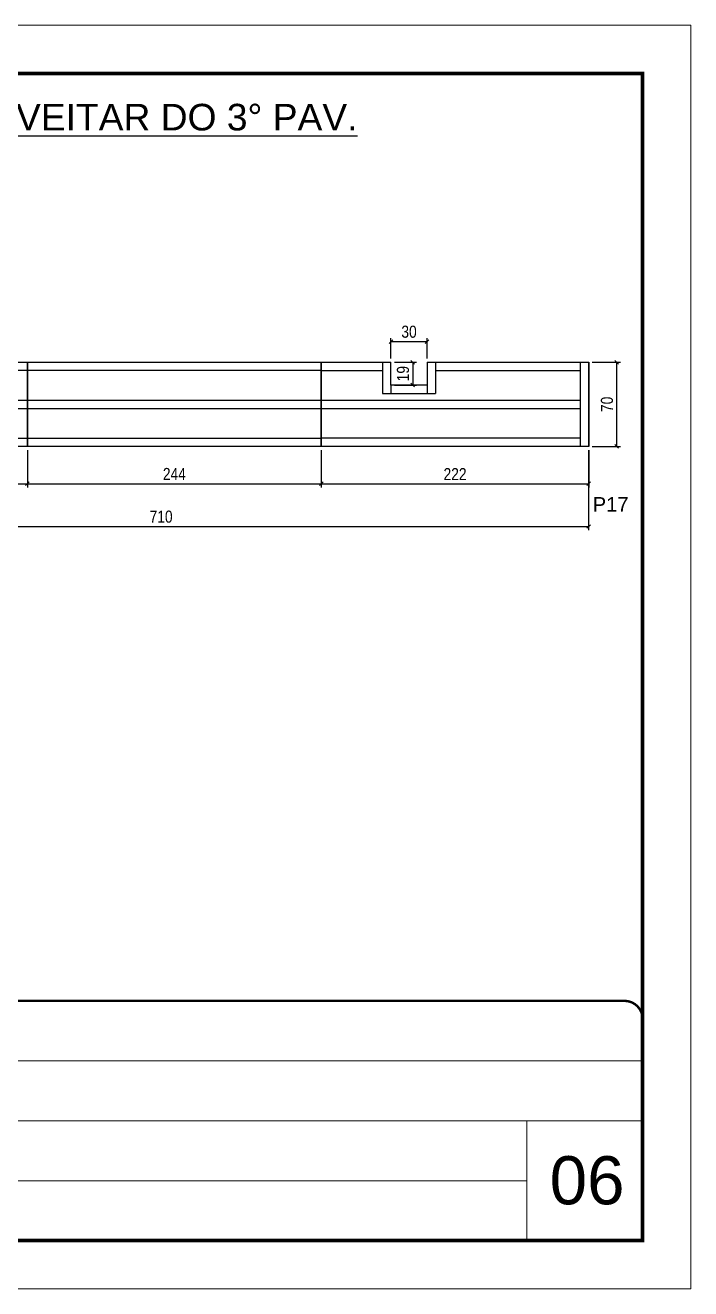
# Model space of a CAD drawing. Header units: millimetres. Extents: x 1427 to 7681, y 297 to 2495.
# Drawn here: x 3958 to 4511, y 297 to 1347 of the extents above; entities that cross this region are included whole.
import ezdxf
from ezdxf.enums import TextEntityAlignment as Align

# ---------------------------------------------------------------- set-up
doc = ezdxf.new("R2010")
doc.units = ezdxf.units.MM
doc.linetypes.add('CONTINUO', pattern=[0])
doc.linetypes.add('DASHED', pattern=[0.75, 0.5, -0.25])
for name, color, linetype in [('5', 5, 'Continuous'), ('COTA', 241, 'Continuous'), ('Painéis', 200, 'Continuous'), ('SARR_2.2x7', 40, 'Continuous')]:
    doc.layers.add(name, color=color, linetype=linetype)
for name, color, linetype, lineweight in [('CARIMBO', 255, 'Continuous', 9), ('Folhas', 255, 'Continuous', 9), ('SARRAFO DE PRESSAO', 251, 'DASHED', 9)]:
    doc.layers.add(name, color=color, linetype=linetype, lineweight=lineweight)
doc.styles.add('ARIAL', font='arial.ttf')
doc.styles.add('COTA TECNICA-50', font='techl___.ttf', dxfattribs={"height": 10})
doc.styles.get("Standard").update_dxf_attribs({"font": 'arial.ttf'})
doc.dimstyles.new('COTA PAINEL-50', dxfattribs={"dimtxt": 10, "dimasz": 3, "dimexe": 3, "dimexo": 3, "dimgap": 3, "dimtad": 1, "dimdec": 1, "dimzin": 12, "dimdsep": 46, "dimtxsty": 'COTA TECNICA-50', "dimblk1": 'OBLIQUE', "dimblk2": 'OBLIQUE', "dimsah": 1, "dimcen": 0.9, "dimclrd": 4, "dimclre": 4, "dimclrt": 240, "dimadec": 1, "dimazin": 3, "dimtfac": 1, "dimtdec": 1, "dimtmove": 0, "dimatfit": 3, "dimfxl": 1, "dimtolj": 1, "dimtzin": 12, "dimarcsym": 0})

# ---------------------------------------------------------------- blocks, each defined once
blk = doc.blocks.new('9999999999')
at = {"color": 30, "linetype": 'CONTINUO'}
for p, q in [((98564.6, 34379.6), (99584, 34379.6)), ((98564.6, 34329.8), (99488, 34329.8)), ((99584, 34329.8), (99488, 34329.8)), ((99488, 34329.8), (99488, 34230.2)), ((98564.6, 34280), (99488, 34280))]:
    blk.add_line(p, q, dxfattribs=at)
at = {"color": 30, "linetype": 'CONTINUO', "const_width": 2}
blk.add_lwpolyline([(99584, 34230.2), (99584, 34414.4, 0.414214), (99569, 34429.4), (98229, 34429.4, 0.414214), (98214, 34414.4), (98214, 34245.2, 0.414214), (98229, 34230.2), (99584, 34230.2)], format="xyb", dxfattribs=at)
at = {"layer": 'Folhas'}
blk.add_lwpolyline([(98139, 34190.2), (99624, 34190.2), (99624, 35240.2), (98139, 35240.2)], close=True, dxfattribs=at)
at = {"layer": 'Folhas', "color": 30, "const_width": 3}
blk.add_lwpolyline([(98214, 34230.2), (99584, 34230.2), (99584, 35200.2), (98214, 35200.2)], close=True, dxfattribs=at)
blk = doc.blocks.new('_Oblique')
at = {"color": 0, "linetype": 'ByBlock', "lineweight": -2}
blk.add_line((-0.5, -0.5), (0.5, 0.5), dxfattribs=at)
blk = doc.blocks.new('*D143')
at = {"layer": 'COTA', "color": 4, "linetype": 'ByBlock', "lineweight": -2, "transparency": 16777216}
for p, q in [((3715.7, 993.7), (3715.7, 927.2)), ((4425.7, 993.7), (4425.7, 927.2)), ((3715.7, 930.2), (4425.7, 930.2))]:
    blk.add_line(p, q, dxfattribs=at)
at = {"layer": 'Defpoints', "color": 0, "linetype": 'ByBlock', "transparency": 16777216}
for p in [(3715.7, 996.7), (4425.7, 996.7), (4425.7, 930.2)]:
    blk.add_point(p, dxfattribs=at)
at = {"layer": 'COTA', "color": 4, "linetype": 'ByBlock', "lineweight": -2, "transparency": 16777216, "xscale": 3, "yscale": 3, "zscale": 3, "rotation": 180}
blk.add_blockref('_Oblique', (3715.7, 930.2), dxfattribs=at)
at = {"layer": 'COTA', "color": 4, "linetype": 'ByBlock', "lineweight": -2, "transparency": 16777216, "xscale": 3, "yscale": 3, "zscale": 3}
blk.add_blockref('_Oblique', (4425.7, 930.2), dxfattribs=at)
at = {"layer": 'COTA', "color": 240, "linetype": 'ByBlock', "transparency": 16777216, "insert": (4070.7, 938.3), "char_height": 10, "attachment_point": 5, "style": 'COTA TECNICA-50'}
blk.add_mtext('\\A1;710', dxfattribs=at)
blk = doc.blocks.new('*D145')
at = {"layer": 'COTA', "color": 4, "linetype": 'ByBlock', "lineweight": -2, "transparency": 16777216}
for p, q in [((4203.7, 993.7), (4203.7, 962.7)), ((4425.8, 993.7), (4425.8, 962.7)), ((4203.7, 965.7), (4425.8, 965.7))]:
    blk.add_line(p, q, dxfattribs=at)
at = {"layer": 'Defpoints', "color": 0, "linetype": 'ByBlock', "transparency": 16777216}
for p in [(4203.7, 996.7), (4425.8, 996.7), (4425.8, 965.7)]:
    blk.add_point(p, dxfattribs=at)
at = {"layer": 'COTA', "color": 4, "linetype": 'ByBlock', "lineweight": -2, "transparency": 16777216, "xscale": 3, "yscale": 3, "zscale": 3, "rotation": 180}
blk.add_blockref('_Oblique', (4203.7, 965.7), dxfattribs=at)
at = {"layer": 'COTA', "color": 4, "linetype": 'ByBlock', "lineweight": -2, "transparency": 16777216, "xscale": 3, "yscale": 3, "zscale": 3}
blk.add_blockref('_Oblique', (4425.8, 965.7), dxfattribs=at)
at = {"layer": 'COTA', "color": 240, "linetype": 'ByBlock', "transparency": 16777216, "insert": (4314.8, 973.7), "char_height": 10, "attachment_point": 5, "style": 'COTA TECNICA-50'}
blk.add_mtext('\\A1;222', dxfattribs=at)
blk = doc.blocks.new('*D146')
at = {"layer": 'COTA', "color": 4, "linetype": 'ByBlock', "lineweight": -2, "transparency": 16777216}
for p, q in [((3715.7, 993.7), (3715.7, 962.7)), ((3959.7, 993.7), (3959.7, 962.7)), ((3715.7, 965.7), (3959.7, 965.7))]:
    blk.add_line(p, q, dxfattribs=at)
at = {"layer": 'Defpoints', "color": 0, "linetype": 'ByBlock', "transparency": 16777216}
for p in [(3715.7, 996.7), (3959.7, 996.7), (3959.7, 965.7)]:
    blk.add_point(p, dxfattribs=at)
at = {"layer": 'COTA', "color": 4, "linetype": 'ByBlock', "lineweight": -2, "transparency": 16777216, "xscale": 3, "yscale": 3, "zscale": 3, "rotation": 180}
blk.add_blockref('_Oblique', (3715.7, 965.7), dxfattribs=at)
at = {"layer": 'COTA', "color": 4, "linetype": 'ByBlock', "lineweight": -2, "transparency": 16777216, "xscale": 3, "yscale": 3, "zscale": 3}
blk.add_blockref('_Oblique', (3959.7, 965.7), dxfattribs=at)
at = {"layer": 'COTA', "color": 240, "linetype": 'ByBlock', "transparency": 16777216, "insert": (3837.7, 973.8), "char_height": 10, "attachment_point": 5, "style": 'COTA TECNICA-50'}
blk.add_mtext('\\A1;244', dxfattribs=at)
blk = doc.blocks.new('*D113')
at = {"layer": 'COTA', "color": 4, "linetype": 'ByBlock', "lineweight": -2, "transparency": 16777216}
for p, q in [((3959.7, 993.7), (3959.7, 962.7)), ((4203.7, 993.7), (4203.7, 962.7)), ((3959.7, 965.7), (4203.7, 965.7))]:
    blk.add_line(p, q, dxfattribs=at)
at = {"layer": 'Defpoints', "color": 0, "linetype": 'ByBlock', "transparency": 16777216}
for p in [(3959.7, 996.7), (4203.7, 996.7), (4203.7, 965.7)]:
    blk.add_point(p, dxfattribs=at)
at = {"layer": 'COTA', "color": 4, "linetype": 'ByBlock', "lineweight": -2, "transparency": 16777216, "xscale": 3, "yscale": 3, "zscale": 3, "rotation": 180}
blk.add_blockref('_Oblique', (3959.7, 965.7), dxfattribs=at)
at = {"layer": 'COTA', "color": 4, "linetype": 'ByBlock', "lineweight": -2, "transparency": 16777216, "xscale": 3, "yscale": 3, "zscale": 3}
blk.add_blockref('_Oblique', (4203.7, 965.7), dxfattribs=at)
at = {"layer": 'COTA', "color": 240, "linetype": 'ByBlock', "transparency": 16777216, "insert": (4081.7, 973.8), "char_height": 10, "attachment_point": 5, "style": 'COTA TECNICA-50'}
blk.add_mtext('\\A1;244', dxfattribs=at)
blk = doc.blocks.new('*D147')
at = {"layer": 'COTA', "color": 4, "linetype": 'ByBlock', "lineweight": -2, "transparency": 16777216}
for p, q in [((4428.8, 1066.7), (4452.1, 1066.7)), ((4449.1, 996.7), (4449.1, 1066.7)), ((4428.8, 996.7), (4452.1, 996.7))]:
    blk.add_line(p, q, dxfattribs=at)
at = {"layer": 'Defpoints', "color": 0, "linetype": 'ByBlock', "transparency": 16777216}
for p in [(4425.8, 1066.7), (4449.1, 1066.7), (4425.8, 996.7)]:
    blk.add_point(p, dxfattribs=at)
at = {"layer": 'COTA', "color": 4, "linetype": 'ByBlock', "lineweight": -2, "transparency": 16777216, "xscale": 3, "yscale": 3, "zscale": 3}
for p, rotation in [((4449.1, 1066.7), 90), ((4449.1, 996.7), 270)]:
    blk.add_blockref('_Oblique', p, dxfattribs=dict(at, rotation=rotation))
at = {"layer": 'COTA', "color": 240, "linetype": 'ByBlock', "transparency": 16777216, "insert": (4441, 1031.7), "char_height": 10, "attachment_point": 5, "rotation": 90, "style": 'COTA TECNICA-50'}
blk.add_mtext('\\A1;70', dxfattribs=at)
blk = doc.blocks.new('*D181')
at = {"layer": 'COTA', "color": 4, "linetype": 'ByBlock', "lineweight": -2, "transparency": 16777216}
for p, q in [((4264.6, 1066.7), (4282.7, 1066.7)), ((4279.7, 1066.7), (4279.7, 1047.7)), ((4264.6, 1047.7), (4282.7, 1047.7))]:
    blk.add_line(p, q, dxfattribs=at)
at = {"layer": 'Defpoints', "color": 0, "linetype": 'ByBlock', "transparency": 16777216}
for p in [(4261.6, 1066.7), (4261.6, 1047.7), (4279.7, 1047.7)]:
    blk.add_point(p, dxfattribs=at)
at = {"layer": 'COTA', "color": 4, "linetype": 'ByBlock', "lineweight": -2, "transparency": 16777216, "xscale": 3, "yscale": 3, "zscale": 3}
for p, rotation in [((4279.7, 1066.7), 90), ((4279.7, 1047.7), 270)]:
    blk.add_blockref('_Oblique', p, dxfattribs=dict(at, rotation=rotation))
at = {"layer": 'COTA', "color": 240, "linetype": 'ByBlock', "transparency": 16777216, "insert": (4271.6, 1057.2), "char_height": 10, "attachment_point": 5, "rotation": 90, "style": 'COTA TECNICA-50'}
blk.add_mtext('\\A1;19', dxfattribs=at)
blk = doc.blocks.new('*D182')
at = {"layer": 'COTA', "color": 4, "linetype": 'ByBlock', "lineweight": -2, "transparency": 16777216}
for p, q in [((4261.6, 1069.7), (4261.6, 1086.7)), ((4291.6, 1083.7), (4261.6, 1083.7)), ((4291.6, 1069.7), (4291.6, 1086.7))]:
    blk.add_line(p, q, dxfattribs=at)
at = {"layer": 'Defpoints', "color": 0, "linetype": 'ByBlock', "transparency": 16777216}
for p in [(4261.6, 1083.7), (4261.6, 1066.7), (4291.6, 1066.7)]:
    blk.add_point(p, dxfattribs=at)
at = {"layer": 'COTA', "color": 4, "linetype": 'ByBlock', "lineweight": -2, "transparency": 16777216, "xscale": 3, "yscale": 3, "zscale": 3, "rotation": 180}
blk.add_blockref('_Oblique', (4261.6, 1083.7), dxfattribs=at)
at = {"layer": 'COTA', "color": 4, "linetype": 'ByBlock', "lineweight": -2, "transparency": 16777216, "xscale": 3, "yscale": 3, "zscale": 3}
blk.add_blockref('_Oblique', (4291.6, 1083.7), dxfattribs=at)
at = {"layer": 'COTA', "color": 240, "linetype": 'ByBlock', "transparency": 16777216, "insert": (4276.6, 1092), "char_height": 10, "attachment_point": 5, "style": 'COTA TECNICA-50'}
blk.add_mtext('\\A1;30', dxfattribs=at)

msp = doc.modelspace()

# ---------------------------------------------------------------- linework, layer by layer
at = {"layer": 'Painéis', "linetype": 'ByBlock'}
for points in [[(4291.61, 1066.72), (4425.74, 1066.72), (4425.74, 996.72), (3715.74, 996.72), (3715.74, 1066.72), (4261.61, 1066.72)], [(4291.61, 1066.72), (4425.78, 1066.72), (4425.78, 996.72), (4203.74, 996.72), (4203.74, 1066.72), (4261.61, 1066.72)], [(4291.61, 1066.72), (4291.61, 1047.72), (4261.61, 1047.72), (4261.61, 1066.72)]]:
    msp.add_lwpolyline(points, dxfattribs=at)
at = {"layer": 'Painéis', "linetype": 'Continuous'}
for points in [[(3715.74, 1066.72), (3959.74, 1066.72), (3959.74, 996.72), (3715.74, 996.72)], [(3959.74, 1066.72), (4203.74, 1066.72), (4203.74, 996.72), (3959.74, 996.72)]]:
    msp.add_lwpolyline(points, close=True, dxfattribs=at)
at = {"layer": 'SARR_2.2x7', "linetype": 'Continuous'}
for p, q in [((4254.67, 1066.72), (4254.67, 1040.72)), ((4298.55, 1066.72), (4298.55, 1040.72)), ((4418.8, 1066.72), (4418.8, 996.72)), ((3959.74, 1059.72), (3722.74, 1059.72)), ((4203.74, 1059.72), (3959.74, 1059.72)), ((4203.75, 1059.72), (4254.67, 1059.72)), ((4298.55, 1059.72), (4418.8, 1059.72)), ((4254.67, 1040.72), (4298.55, 1040.72)), ((4261.61, 1047.72), (4261.61, 1040.72)), ((4291.61, 1047.72), (4291.61, 1040.72)), ((3722.74, 1035.22), (3959.74, 1035.22)), ((3959.74, 1035.22), (4203.74, 1035.22)), ((4203.75, 1035.22), (4418.8, 1035.22)), ((3722.74, 1028.22), (3959.74, 1028.22)), ((3959.74, 1028.22), (4203.74, 1028.22)), ((4203.75, 1028.22), (4418.8, 1028.22)), ((3722.74, 1003.72), (3959.74, 1003.72)), ((3959.74, 1003.72), (4203.74, 1003.72)), ((4418.8, 1003.72), (4203.74, 1003.72))]:
    msp.add_line(p, q, dxfattribs=at)

# ---------------------------------------------------------------- block references
at = {"layer": 'SARRAFO DE PRESSAO', "color": 6, "linetype": 'ByBlock'}
msp.add_blockref('9999999999', (-95113.45, -33893.48), dxfattribs=at)

# ---------------------------------------------------------------- texts
at = {"color": 0, "linetype": 'Continuous', "ltscale": 5, "style": 'ARIAL'}
msp.add_text('%%UFUNDOS DE VIGA PARA 7° PAV. - REAPROVEITAR DO 3° PAV.', height=22.1184, dxfattribs=at).set_placement((3775.93, 1259.31), align=Align.CENTER)
at = {"layer": '5', "linetype": 'Continuous'}
msp.add_text('P17', height=12, rotation=359.99996, dxfattribs=at).set_placement((4429.1, 942.6))
at = {"layer": 'CARIMBO', "style": 'ARIAL'}
msp.add_text('06', height=40, dxfattribs=at).set_placement((4393.39, 366.87))

# ---------------------------------------------------------------- dimensions: what is measured, and where the dimension line sits
at = {"layer": 'COTA', "linetype": 'ByBlock'}
for p1, p2, distance, picture, middle in [((4291.61, 1066.72), (4261.61, 1066.72), -17.02, '*D182', (4276.61, 1091.96)), ((4261.61, 1066.72), (4261.61, 1047.72), 18.11, '*D181', (4271.63, 1057.22)), ((3715.74, 996.72), (3959.74, 996.72), -30.99, '*D146', (3837.74, 973.8)), ((3959.74, 996.72), (4203.74, 996.72), -30.99, '*D113', (4081.74, 973.8))]:
    dim = msp.add_aligned_dim(p1=p1, p2=p2, distance=distance, dimstyle='COTA PAINEL-50', override={"dimarcsym": 1}, dxfattribs=at)
    dim.commit()
    dim.dimension.update_dxf_attribs({"geometry": picture, "text_midpoint": middle})
dim = msp.add_linear_dim(base=(4449.09, 1066.72), p1=(4425.78, 996.72), p2=(4425.78, 1066.72), angle=90, dimstyle='COTA PAINEL-50', override={"dimarcsym": 1}, dxfattribs=at)
dim.commit()
dim.dimension.update_dxf_attribs({"geometry": '*D147', "text_midpoint": (4440.99, 1031.72)})
for base, p1, p2, picture, middle in [((4425.74, 930.16), (3715.74, 996.72), (4425.74, 996.72), '*D143', (4070.74, 938.26)), ((4425.78, 965.73), (4203.74, 996.72), (4425.78, 996.72), '*D145', (4314.76, 973.73))]:
    dim = msp.add_linear_dim(base=base, p1=p1, p2=p2, dimstyle='COTA PAINEL-50', override={"dimarcsym": 1}, dxfattribs=at)
    dim.commit()
    dim.dimension.update_dxf_attribs({"geometry": picture, "text_midpoint": middle})

doc.saveas('drawing.dxf')
